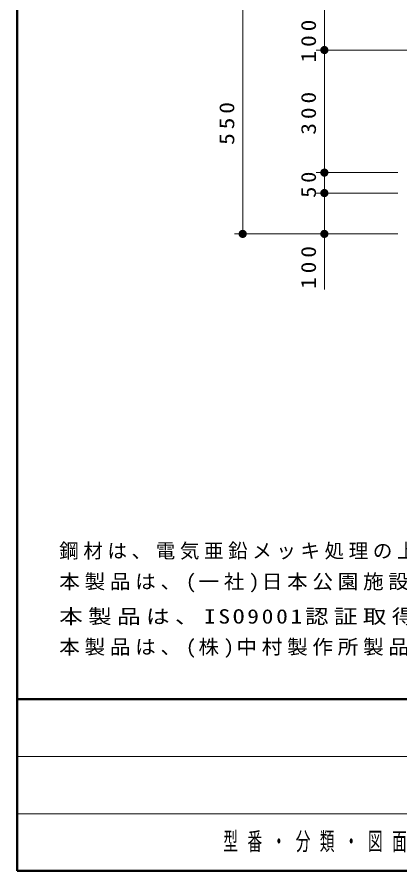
# Model space of a CAD drawing. Units: millimetres on the paper, scale 1:20. Extents: x 475 to 840, y 0 to 257.
# Drawn here: x 475 to 521.9, y 0 to 104.5 of the extents above; entities that cross this region are included whole.
import ezdxf

# ---------------------------------------------------------------- set-up
doc = ezdxf.new("R2010")
doc.units = ezdxf.units.MM
doc.layers.add('LY_1', color=7, linetype='Continuous', lineweight=13)
doc.layers.add('LY_4', color=7, linetype='Continuous', lineweight=13)
doc.styles.add('ＭＳ ゴシック', font='')
doc.styles.get('ＭＳ ゴシック').set_extended_font_data('MS Gothic')

# ---------------------------------------------------------------- blocks, each defined once
blk = doc.blocks.new('filled_dot')
at = {"color": 0, "linetype": 'Continuous', "lineweight": -2, "const_width": 1.25}
blk.add_lwpolyline([(-0.625, 0, 1), (0.625, 0, 1)], format="xyb", close=True, dxfattribs=at)

msp = doc.modelspace()

# ---------------------------------------------------------------- linework, layer by layer
at = {"layer": 'LY_1'}
for p, q in [((502.618, 77.956), (502.618, 105.456)), ((512.618, 100.456), (512.618, 105.456)), ((524.118, 100.456), (511.618, 100.456)), ((512.618, 85.456), (512.618, 100.456)), ((521.618, 85.456), (511.618, 85.456)), ((521.618, 85.456), (511.618, 85.456)), ((512.618, 82.956), (512.618, 85.456)), ((521.618, 82.956), (511.618, 82.956)), ((512.618, 71.167), (512.618, 82.956)), ((521.618, 77.956), (501.618, 77.956)), ((521.618, 77.956), (511.618, 77.956))]:
    msp.add_line(p, q, dxfattribs=at)
at = {"layer": 'LY_4', "lineweight": 50}
for p, q in [((475, 257), (475, 0)), ((475, 21), (840, 21)), ((475, 0), (840, 0))]:
    msp.add_line(p, q, dxfattribs=at)
at = {"layer": 'LY_4'}
for p, q in [((475, 14), (601.5, 14)), ((475, 7), (601.5, 7))]:
    msp.add_line(p, q, dxfattribs=at)

# ---------------------------------------------------------------- block references
at = {"layer": 'LY_1', "xscale": 0.4, "yscale": 0.4}
for p, rotation in [((512.618, 100.456), 90), ((512.618, 100.456), 270), ((512.618, 85.456), 270), ((512.618, 85.456), 90), ((512.618, 82.956), 90), ((512.618, 82.956), 270), ((502.618, 77.956), 90), ((512.618, 77.956), 90)]:
    msp.add_blockref('filled_dot', p, dxfattribs=dict(at, rotation=rotation))

# ---------------------------------------------------------------- texts
at = {"layer": 'LY_1', "char_height": 1.833, "attachment_point": 8, "rotation": 90, "style": 'ＭＳ ゴシック'}
for s, insert in [('\\T1.33;\\W1.15;100', (511.618, 101.79)), ('\\T1.33;\\W1.15;300', (511.618, 92.956)), ('\\T1.33;\\W1.15;550', (501.618, 91.706)), ('\\T1.34;\\W1.1;50', (511.618, 84.206)), ('\\T1.33;\\W1.15;100', (511.618, 74.084))]:
    msp.add_mtext(s, dxfattribs=dict(at, insert=insert))
at = {"layer": 'LY_1', "style": 'ＭＳ ゴシック'}
for s, insert, char_height, attachment_point in [('\\T1.23;鋼材は、電気亜鉛メッキ処理の上、ポリエステル樹脂粉体塗装（ペールグレー）仕上げとする。', (480.157, 38.069), 1.76, 7), ('\\T1.23;\\W1.05;本製品は、(一社)日本公園施設業協会賠償責任保険加入製品とする。', (480.157, 34.069), 1.76, 7), ('\\T1.23;\\W1.2;本製品は、ISO9001認証取得企業製品とする。', (480.157, 30.069), 1.76, 7), ('\\T1.23;\\W1.05;本製品は、(株)中村製作所製品同等品以上とする。', (480.157, 26.069), 1.76, 7), ('\\T1.64;\\W0.6;型番・分類・図面番号変更', (500.25, 3.5), 2.199, 4)]:
    msp.add_mtext(s, dxfattribs=dict(at, insert=insert, char_height=char_height, attachment_point=attachment_point))

doc.saveas('drawing.dxf')
